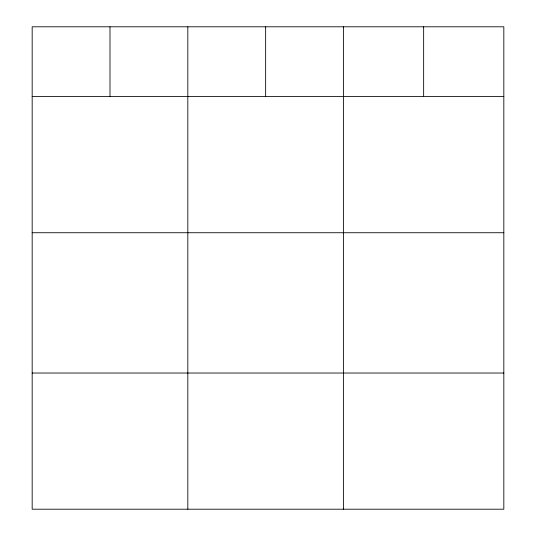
<?xml version="1.0" encoding="UTF-8"?>
<svg xmlns="http://www.w3.org/2000/svg" width="536" height="536" viewBox="0 0 536 536"><rect width="100%" height="100%" fill="white"/><g stroke="black" fill="none" stroke-linecap="round" stroke-linejoin="round"><path stroke-width="0.8" d="M503.827 96.554L503.827 509.2L32.173 509.2L32.173 26.8L503.827 26.8L503.827 96.554L32.173 96.554M32.173 232.731L503.827 232.731M32.173 373.029L503.827 373.029M423.648 26.8L423.648 96.554M343.462 26.8L343.462 509.2M265.642 26.8L265.642 96.554M187.821 26.8L187.821 509.2M109.994 26.8L109.994 96.554"/></g></svg>
